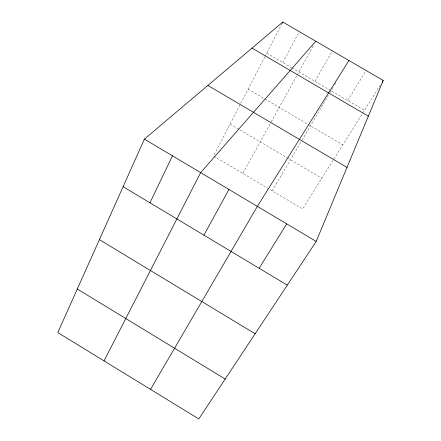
<?xml version="1.0" encoding="UTF-8"?>
<svg xmlns="http://www.w3.org/2000/svg" width="441" height="441" viewBox="0 0 441 441"><rect width="100%" height="100%" fill="white"/><g stroke="black" fill="none" stroke-linecap="round" stroke-linejoin="round"><path stroke-width="0.33" stroke-dasharray="2.21 1.65" d="M264.843 56.817L213.549 155.993L302.587 208.874L333.561 159.537M265.157 56.211L282.196 23.268M282.769 62.545L299.296 31.636M242.815 173.374L270.912 122.51M271.243 121.903L296.854 75.543M297.184 74.942L313.474 45.456M314.951 81.359L332.343 50.869M272.191 190.821L301.683 140.745M302.019 140.172L328.302 95.537M330.044 92.577L333.148 87.307M334.521 84.975L335.893 82.649M347.762 100.548L366.047 70.483M333.92 158.969L362.337 113.706M362.695 113.139L381.046 83.911M266.733 53.168L291.38 67.578M291.953 67.914L364.47 110.316M248.123 89.154L263.657 98.288M264.815 98.966L307.575 124.108M308.16 124.45L342.806 144.819M230.07 124.053L239.336 129.527M239.915 129.875L286.986 157.696M287.571 158.038L321.803 178.269"/><path stroke-width="0.66" d="M316.197 241.431L383.207 80.466L282.824 22.05L144.411 139.119L57.793 332.575L198.808 418.95L316.197 241.431L144.411 139.119M149.946 202.788L172.481 155.833M104.026 360.892L200.655 172.618L315.8 41.239M282.196 23.268L282.824 22.05M203.913 235.158L228.94 189.465M150.552 389.392L257.34 206.371L348.925 60.516M259.11 268.26L286.711 223.868M382.127 82.191L383.207 80.466M252.004 48.119L368.34 116.176M207.876 85.444L347.006 167.431M123.111 186.697L287.284 285.156M99.396 239.656L255.13 333.776M77.291 289.02L225.191 379.051"/></g></svg>
